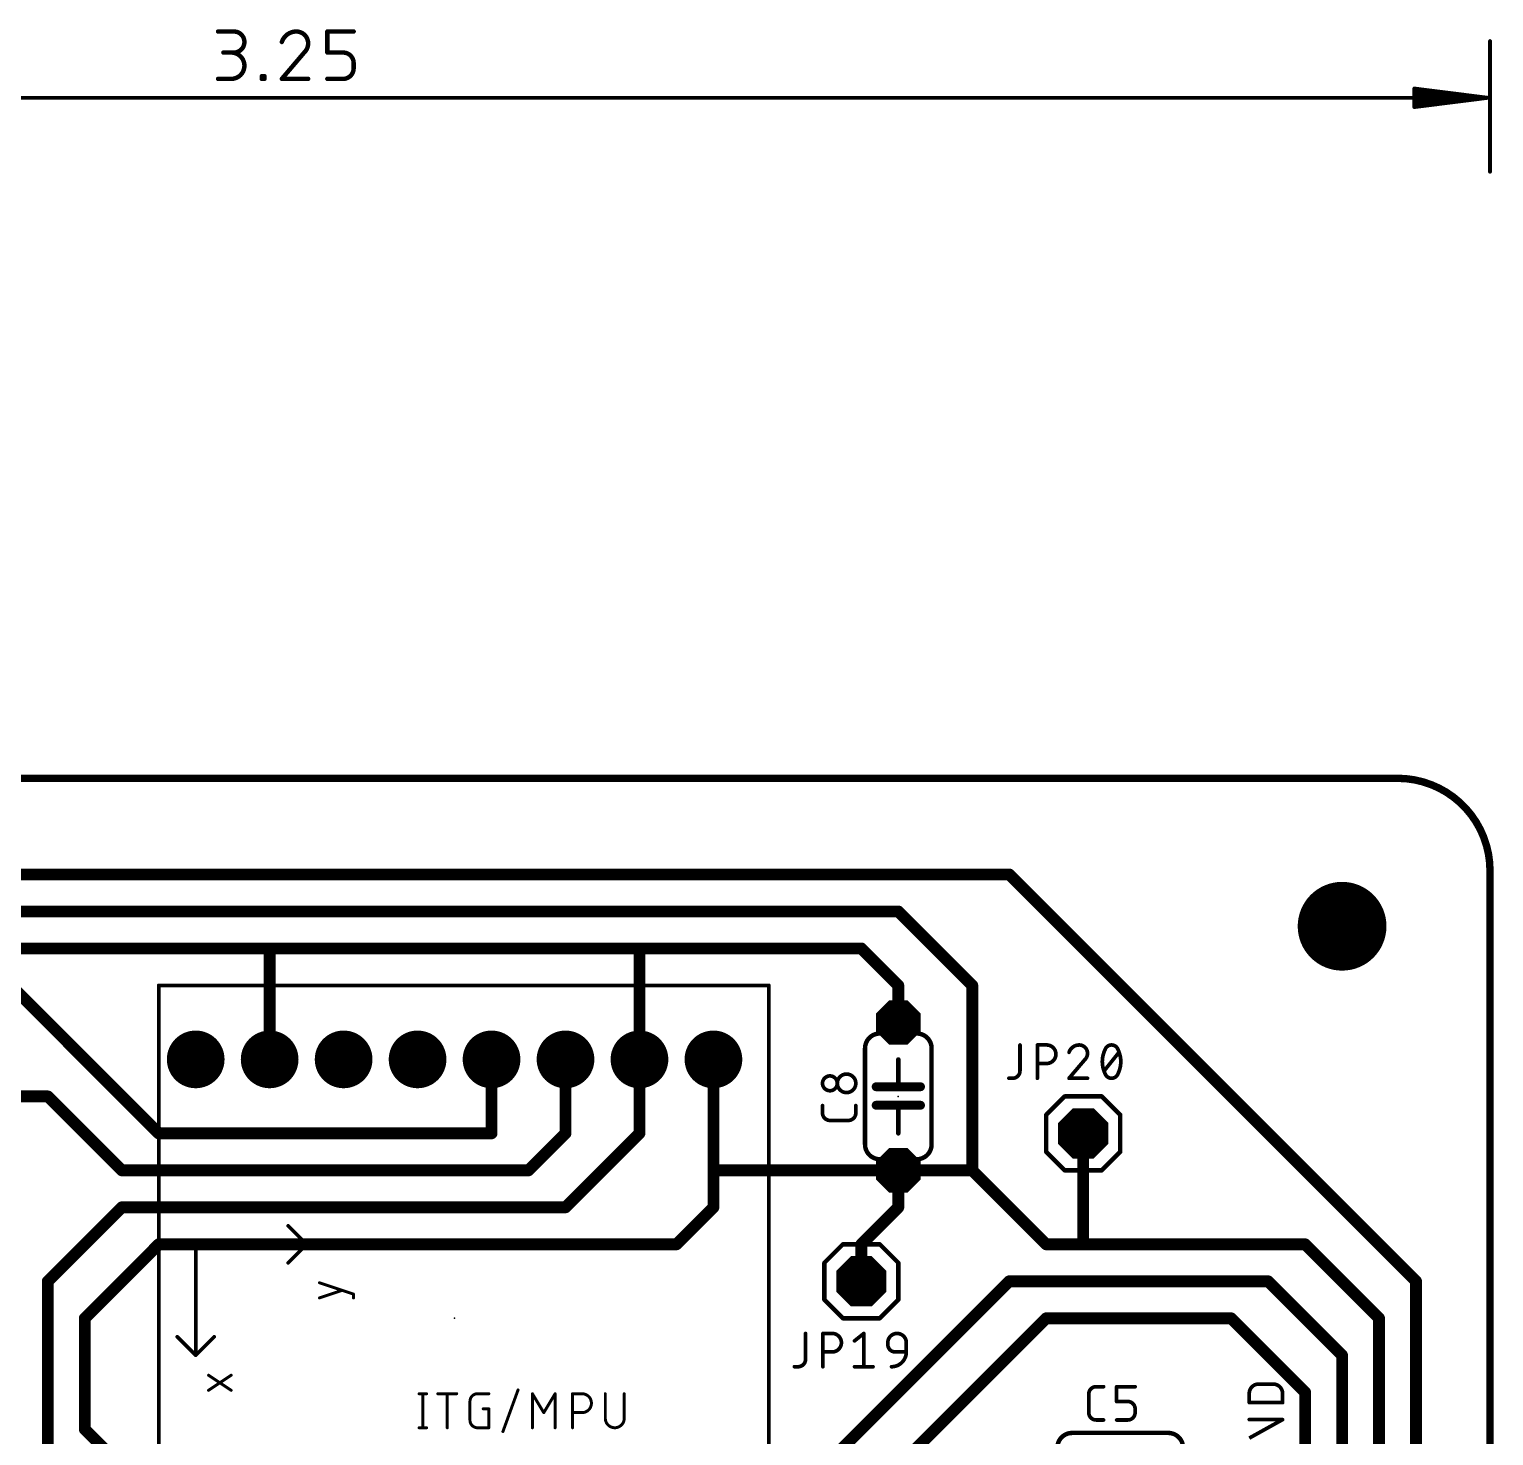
# Model space of a CAD drawing. Extents: x -0.44 to 7.02, y -0.01 to 4.84.
# Drawn here: x 1.275 to 3.255, y 2.941 to 4.843 of the extents above; entities that cross this region are included whole.
import ezdxf

# ---------------------------------------------------------------- set-up
doc = ezdxf.new("R2010")
doc.units = 0
for name, color, linetype in [('1', 12, 'CONTINUOUS'), ('17', 110, 'CONTINUOUS'), ('20', 31, 'CONTINUOUS'), ('21', 253, 'CONTINUOUS'), ('23', 53, 'CONTINUOUS'), ('25', 253, 'CONTINUOUS'), ('29', 253, 'CONTINUOUS'), ('30', 253, 'CONTINUOUS'), ('44', 253, 'CONTINUOUS'), ('51', 253, 'CONTINUOUS')]:
    doc.layers.add(name, color=color, linetype=linetype)

# ---------------------------------------------------------------- blocks, each defined once
blk = doc.blocks.new('RECT')
blk.add_solid([(-0.5, -0.5), (0.5, -0.5), (-0.5, 0.5), (0.5, 0.5)])
blk = doc.blocks.new('OCTAGONP')
at = {"const_width": 0.5}
blk.add_lwpolyline([(-0.25, -0.103553), (-0.25, 0.103553), (-0.103553, 0.25), (0.103553, 0.25), (0.25, 0.103553), (0.25, -0.103553), (0.103553, -0.25), (-0.103553, -0.25), (-0.25, -0.103553), (-0.25, 0.103553)], dxfattribs=at)
blk = doc.blocks.new('ROUNDP')
at = {"const_width": 0.5}
blk.add_lwpolyline([(0, -0.25, 1), (0, 0.25, 1), (0, -0.25)], format="xyb", dxfattribs=at)

msp = doc.modelspace()

# ---------------------------------------------------------------- linework, layer by layer
at = {"layer": '1'}
for points, const_width in [([(1.530307, 4.839618), (1.551641, 4.839618)], 0.006), ([(1.678004, 4.811174), (1.678004, 4.839618)], 0.006), ([(1.678004, 4.839618), (1.713559, 4.839618)], 0.006), ([(1.551641, 4.811174), (1.537419, 4.811174)], 0.006), ([(1.646686, 4.811174), (1.616464, 4.775618)], 0.006), ([(1.699337, 4.811174), (1.678004, 4.811174)], 0.006), ([(3.25, 4.65), (3.25, 4.826772)], 0.005118), ([(1.713559, 4.78984), (1.713559, 4.796951)], 0.006), ([(1.530307, 4.775618), (1.548085, 4.775618)], 0.006), ([(1.589386, 4.775618), (1.589386, 4.779174)], 0.006), ([(1.589386, 4.779174), (1.592941, 4.779174)], 0.006), ([(1.592941, 4.775618), (1.589386, 4.775618)], 0.006), ([(1.592941, 4.779174), (1.592941, 4.775618)], 0.006), ([(1.616464, 4.775618), (1.652019, 4.775618)], 0.006), ([(1.678004, 4.775618), (1.699337, 4.775618)], 0.006), ([(0.002559, 4.75), (3.247441, 4.75)], 0.005118), ([(3.247441, 4.75), (3.147638, 4.762569)], 0.005118), ([(3.147638, 4.762569), (3.147638, 4.737431)], 0.005118), ([(3.247441, 4.75), (3.147638, 4.760236)], 0.005118), ([(3.247441, 4.75), (3.147638, 4.755118)], 0.005118), ([(3.147638, 4.737431), (3.247441, 4.75)], 0.005118), ([(3.147638, 4.744882), (3.247441, 4.75)], 0.005118), ([(3.147638, 4.739764), (3.247441, 4.75)], 0.005118), ([(0.75, 3.7), (2.6, 3.7)], 0.016), ([(3.15, 3.15), (2.6, 3.7)], 0.016), ([(2.45, 3.65), (0.8, 3.65)], 0.016), ([(2.45, 3.65), (2.55, 3.55)], 0.016), ([(1.6, 3.6), (0.85, 3.6)], 0.016), ([(2.1, 3.6), (1.6, 3.6)], 0.016), ([(1.6, 3.45), (1.6, 3.6)], 0.016), ([(2.4, 3.6), (2.1, 3.6)], 0.016), ([(2.1, 3.45), (2.1, 3.6)], 0.016), ([(2.4, 3.6), (2.45, 3.55)], 0.016), ([(1.45, 3.35), (1.25, 3.55)], 0.016), ([(2.45, 3.55), (2.45, 3.5)], 0.016), ([(2.55, 3.55), (2.55, 3.3)], 0.016), ([(1.9, 3.45), (1.9, 3.35)], 0.016), ([(2, 3.35), (2, 3.45)], 0.016), ([(2.1, 3.45), (2.1, 3.35)], 0.016), ([(2.2, 3.45), (2.2, 3.3)], 0.016), ([(1.2, 3.4), (1.3, 3.4)], 0.016), ([(1.3, 3.4), (1.4, 3.3)], 0.016), ([(1.9, 3.35), (1.45, 3.35)], 0.016), ([(1.95, 3.3), (2, 3.35)], 0.016), ([(2.1, 3.35), (2, 3.25)], 0.016), ([(2.7, 3.35), (2.7, 3.2)], 0.016), ([(1.4, 3.3), (1.95, 3.3)], 0.016), ([(2.2, 3.3), (2.2, 3.25)], 0.016), ([(2.2, 3.3), (2.45, 3.3)], 0.016), ([(2.45, 3.25), (2.45, 3.3)], 0.016), ([(2.45, 3.3), (2.55, 3.3)], 0.016), ([(2.55, 3.3), (2.65, 3.2)], 0.016), ([(1.3, 3.15), (1.4, 3.25)], 0.016), ([(2, 3.25), (1.4, 3.25)], 0.016), ([(2.2, 3.25), (2.15, 3.2)], 0.016), ([(2.4, 3.2), (2.45, 3.25)], 0.016), ([(1.45, 3.2), (1.35, 3.1)], 0.016), ([(2.15, 3.2), (1.45, 3.2)], 0.016), ([(2.4, 3.2), (2.4, 3.15)], 0.016), ([(2.65, 3.2), (2.7, 3.2)], 0.016), ([(3, 3.2), (2.7, 3.2)], 0.016), ([(3, 3.2), (3.1, 3.1)], 0.016), ([(1.3, 2.735631), (1.3, 3.15)], 0.016), ([(2.3, 2.85), (2.6, 3.15)], 0.016), ([(2.6, 3.15), (2.95, 3.15)], 0.016), ([(2.95, 3.15), (3.05, 3.05)], 0.016), ([(3.15, 1.4), (3.15, 3.15)], 0.016), ([(1.35, 3.1), (1.35, 2.95)], 0.016), ([(2.35, 2.8), (2.65, 3.1)], 0.016), ([(2.65, 3.1), (2.9, 3.1)], 0.016), ([(2.9, 3.1), (3, 3)], 0.016), ([(3.1, 1.5), (3.1, 3.1)], 0.016), ([(3.05, 1.6), (3.05, 3.05)], 0.016), ([(3, 3), (3, 1.65)], 0.016), ([(1.48, 2.82), (1.35, 2.95)], 0.016)]:
    msp.add_lwpolyline(points, dxfattribs=dict(at, const_width=const_width))
for points, const_width in [([(1.530307, 4.841118, 1), (1.530307, 4.838118)], 0.003), ([(1.551641, 4.811173, 1), (1.551641, 4.839618)], 0.006), ([(1.551641, 4.841118, 1), (1.551641, 4.838118)], 0.003), ([(1.551641, 4.838118, 1), (1.551641, 4.841118)], 0.003), ([(1.636019, 4.839618, 0.325184), (1.616464, 4.825396)], 0.006), ([(1.652019, 4.823618, 0.414214), (1.636019, 4.839618)], 0.006), ([(1.636019, 4.841118, 1), (1.636019, 4.838118)], 0.003), ([(1.636019, 4.838118, 1), (1.636019, 4.841118)], 0.003), ([(1.679504, 4.839618, 1), (1.676504, 4.839618)], 0.003), ([(1.678004, 4.841118, 1), (1.678004, 4.838118)], 0.003), ([(1.713559, 4.838118, 1), (1.713559, 4.841118)], 0.003), ([(1.537419, 4.812674, 1), (1.537419, 4.809674)], 0.003), ([(1.548085, 4.775618, 1), (1.548085, 4.811173)], 0.006), ([(1.548085, 4.812673, 1), (1.548085, 4.809673)], 0.003), ([(1.551641, 4.812673, 1), (1.551641, 4.809673)], 0.003), ([(1.551641, 4.809674, 1), (1.551641, 4.812674)], 0.003), ([(1.615037, 4.825858, 1), (1.617891, 4.824934)], 0.003), ([(1.645651, 4.81226, 1), (1.64772, 4.810087)], 0.003), ([(1.646686, 4.811174, 0.205253), (1.652019, 4.823618)], 0.006), ([(1.647829, 4.810202, 1), (1.645543, 4.812145)], 0.003), ([(1.653519, 4.823618, 1), (1.650519, 4.823618)], 0.003), ([(1.650519, 4.823618, 1), (1.653519, 4.823618)], 0.003), ([(1.678004, 4.812674, 1), (1.678004, 4.809674)], 0.003), ([(1.676504, 4.811174, 1), (1.679504, 4.811174)], 0.003), ([(1.713559, 4.796951, 0.414214), (1.699337, 4.811174)], 0.006), ([(1.699337, 4.812674, 1), (1.699337, 4.809674)], 0.003), ([(1.699337, 4.809674, 1), (1.699337, 4.812674)], 0.003), ([(3.25128, 4.826772, 1), (3.24872, 4.826772)], 0.002559), ([(1.699337, 4.775618, 0.414214), (1.713559, 4.78984)], 0.006), ([(1.715059, 4.796951, 1), (1.712059, 4.796951)], 0.003), ([(1.712059, 4.796951, 1), (1.715059, 4.796951)], 0.003), ([(1.715059, 4.78984, 1), (1.712059, 4.78984)], 0.003), ([(1.530307, 4.777118, 1), (1.530307, 4.774118)], 0.003), ([(1.548085, 4.777118, 1), (1.548085, 4.774118)], 0.003), ([(1.548085, 4.774118, 1), (1.548085, 4.777118)], 0.003), ([(1.590886, 4.779174, 1), (1.587886, 4.779174)], 0.003), ([(1.589386, 4.780674, 1), (1.589386, 4.777674)], 0.003), ([(1.589386, 4.777118, 1), (1.589386, 4.774118)], 0.003), ([(1.587886, 4.775618, 1), (1.590886, 4.775618)], 0.003), ([(1.594441, 4.779174, 1), (1.591441, 4.779174)], 0.003), ([(1.591441, 4.775618, 1), (1.594441, 4.775618)], 0.003), ([(1.592941, 4.777674, 1), (1.592941, 4.780674)], 0.003), ([(1.592941, 4.774118, 1), (1.592941, 4.777118)], 0.003), ([(1.616464, 4.777118, 1), (1.616464, 4.774118)], 0.003), ([(1.615321, 4.77659, 1), (1.617607, 4.774647)], 0.003), ([(1.652019, 4.774118, 1), (1.652019, 4.777118)], 0.003), ([(1.678004, 4.777118, 1), (1.678004, 4.774118)], 0.003), ([(1.699337, 4.777118, 1), (1.699337, 4.774118)], 0.003), ([(1.699337, 4.774118, 1), (1.699337, 4.777118)], 0.003), ([(1.712059, 4.78984, 1), (1.715059, 4.78984)], 0.003), ([(3.147768, 4.761509, 1), (3.147507, 4.758963)], 0.002559), ([(3.147703, 4.756396, 1), (3.147572, 4.75384)], 0.002559), ([(3.147798, 4.763838, 1), (3.147478, 4.761299)], 0.002559), ([(3.148917, 4.762569, 1), (3.146358, 4.762569)], 0.002559), ([(3.247601, 4.74873, 1), (3.247281, 4.75127)], 0.002559), ([(3.247281, 4.74873, 1), (3.247601, 4.75127)], 0.002559), ([(3.247571, 4.748727, 1), (3.24731, 4.751273)], 0.002559), ([(3.24731, 4.748727, 1), (3.247571, 4.751273)], 0.002559), ([(3.247506, 4.748722, 1), (3.247375, 4.751278)], 0.002559), ([(3.247375, 4.748722, 1), (3.247506, 4.751278)], 0.002559), ([(3.247441, 4.74872, 1), (3.247441, 4.75128)], 0.002559), ([(3.147572, 4.74616, 1), (3.147703, 4.743604)], 0.002559), ([(3.147507, 4.741037, 1), (3.147768, 4.738491)], 0.002559), ([(3.147478, 4.738701, 1), (3.147798, 4.736162)], 0.002559), ([(3.146358, 4.737431, 1), (3.148917, 4.737431)], 0.002559), ([(3.24872, 4.65, 1), (3.25128, 4.65)], 0.002559), ([(2.602828, 3.702828, 1), (2.597172, 3.697172)], 0.008), ([(2.6, 3.696, 1), (2.6, 3.704)], 0.008), ([(2.452828, 3.652828, 1), (2.447172, 3.647172)], 0.008), ([(2.45, 3.646, 1), (2.45, 3.654)], 0.008), ([(1.6, 3.604, 1), (1.6, 3.596)], 0.008), ([(1.604, 3.6, 1), (1.596, 3.6)], 0.008), ([(1.6, 3.596, 1), (1.6, 3.604)], 0.008), ([(2.1, 3.604, 1), (2.1, 3.596)], 0.008), ([(2.104, 3.6, 1), (2.096, 3.6)], 0.008), ([(2.1, 3.596, 1), (2.1, 3.604)], 0.008), ([(2.402828, 3.602828, 1), (2.397172, 3.597172)], 0.008), ([(2.4, 3.596, 1), (2.4, 3.604)], 0.008), ([(2.454, 3.55, 1), (2.446, 3.55)], 0.008), ([(2.447172, 3.547172, 1), (2.452828, 3.552828)], 0.008), ([(2.554, 3.55, 1), (2.546, 3.55)], 0.008), ([(2.547172, 3.547172, 1), (2.552828, 3.552828)], 0.008), ([(2.446, 3.5, 1), (2.454, 3.5)], 0.008), ([(1.596, 3.45, 1), (1.604, 3.45)], 0.008), ([(1.904, 3.45, 1), (1.896, 3.45)], 0.008), ([(2.004, 3.45, 1), (1.996, 3.45)], 0.008), ([(2.104, 3.45, 1), (2.096, 3.45)], 0.008), ([(2.096, 3.45, 1), (2.104, 3.45)], 0.008), ([(2.204, 3.45, 1), (2.196, 3.45)], 0.008), ([(1.302828, 3.402828, 1), (1.297172, 3.397172)], 0.008), ([(1.3, 3.396, 1), (1.3, 3.404)], 0.008), ([(1.45, 3.354, 1), (1.45, 3.346)], 0.008), ([(1.447172, 3.347172, 1), (1.452828, 3.352828)], 0.008), ([(1.896, 3.35, 1), (1.904, 3.35)], 0.008), ([(1.9, 3.346, 1), (1.9, 3.354)], 0.008), ([(1.996, 3.35, 1), (2.004, 3.35)], 0.008), ([(2.002828, 3.347172, 1), (1.997172, 3.352828)], 0.008), ([(2.096, 3.35, 1), (2.104, 3.35)], 0.008), ([(2.102828, 3.347172, 1), (2.097172, 3.352828)], 0.008), ([(2.704, 3.35, 1), (2.696, 3.35)], 0.008), ([(1.4, 3.304, 1), (1.4, 3.296)], 0.008), ([(1.397172, 3.297172, 1), (1.402828, 3.302828)], 0.008), ([(1.947172, 3.302828, 1), (1.952828, 3.297172)], 0.008), ([(1.95, 3.296, 1), (1.95, 3.304)], 0.008), ([(2.204, 3.3, 1), (2.196, 3.3)], 0.008), ([(2.2, 3.304, 1), (2.2, 3.296)], 0.008), ([(2.454, 3.3, 1), (2.446, 3.3)], 0.008), ([(2.45, 3.304, 1), (2.45, 3.296)], 0.008), ([(2.45, 3.296, 1), (2.45, 3.304)], 0.008), ([(2.552828, 3.302828, 1), (2.547172, 3.297172)], 0.008), ([(2.55, 3.296, 1), (2.55, 3.304)], 0.008), ([(2.196, 3.3, 1), (2.204, 3.3)], 0.008), ([(2.546, 3.3, 1), (2.554, 3.3)], 0.008), ([(1.4, 3.254, 1), (1.4, 3.246)], 0.008), ([(1.402828, 3.247172, 1), (1.397172, 3.252828)], 0.008), ([(1.997172, 3.252828, 1), (2.002828, 3.247172)], 0.008), ([(2, 3.246, 1), (2, 3.254)], 0.008), ([(2.196, 3.25, 1), (2.204, 3.25)], 0.008), ([(2.202828, 3.247172, 1), (2.197172, 3.252828)], 0.008), ([(2.446, 3.25, 1), (2.454, 3.25)], 0.008), ([(2.452828, 3.247172, 1), (2.447172, 3.252828)], 0.008), ([(1.45, 3.204, 1), (1.45, 3.196)], 0.008), ([(1.452828, 3.197172, 1), (1.447172, 3.202828)], 0.008), ([(2.15, 3.196, 1), (2.15, 3.204)], 0.008), ([(2.404, 3.2, 1), (2.396, 3.2)], 0.008), ([(2.65, 3.204, 1), (2.65, 3.196)], 0.008), ([(2.7, 3.204, 1), (2.7, 3.196)], 0.008), ([(2.7, 3.196, 1), (2.7, 3.204)], 0.008), ([(3.002828, 3.202828, 1), (2.997172, 3.197172)], 0.008), ([(3, 3.196, 1), (3, 3.204)], 0.008), ([(2.147172, 3.202828, 1), (2.152828, 3.197172)], 0.008), ([(2.397172, 3.202828, 1), (2.402828, 3.197172)], 0.008), ([(2.647172, 3.197172, 1), (2.652828, 3.202828)], 0.008), ([(2.696, 3.2, 1), (2.704, 3.2)], 0.008), ([(1.304, 3.15, 1), (1.296, 3.15)], 0.008), ([(1.297172, 3.152828, 1), (1.302828, 3.147172)], 0.008), ([(2.396, 3.15, 1), (2.404, 3.15)], 0.008), ([(2.6, 3.154, 1), (2.6, 3.146)], 0.008), ([(2.602828, 3.147172, 1), (2.597172, 3.152828)], 0.008), ([(2.952828, 3.152828, 1), (2.947172, 3.147172)], 0.008), ([(2.95, 3.146, 1), (2.95, 3.154)], 0.008), ([(3.154, 3.15, 1), (3.146, 3.15)], 0.008), ([(3.147172, 3.147172, 1), (3.152828, 3.152828)], 0.008), ([(1.354, 3.1, 1), (1.346, 3.1)], 0.008), ([(1.347172, 3.102828, 1), (1.352828, 3.097172)], 0.008), ([(2.65, 3.104, 1), (2.65, 3.096)], 0.008), ([(2.652828, 3.097172, 1), (2.647172, 3.102828)], 0.008), ([(2.902828, 3.102828, 1), (2.897172, 3.097172)], 0.008), ([(2.9, 3.096, 1), (2.9, 3.104)], 0.008), ([(3.104, 3.1, 1), (3.096, 3.1)], 0.008), ([(3.097172, 3.097172, 1), (3.102828, 3.102828)], 0.008), ([(3.054, 3.05, 1), (3.046, 3.05)], 0.008), ([(3.047172, 3.047172, 1), (3.052828, 3.052828)], 0.008), ([(3.004, 3, 1), (2.996, 3)], 0.008), ([(2.997172, 2.997172, 1), (3.002828, 3.002828)], 0.008), ([(1.346, 2.95, 1), (1.354, 2.95)], 0.008), ([(1.352828, 2.952828, 1), (1.347172, 2.947172)], 0.008)]:
    msp.add_lwpolyline(points, format="xyb", dxfattribs=dict(at, const_width=const_width))
at = {"layer": '20', "const_width": 0.01}
for points in [[(3.125, 3.83), (0.125, 3.83)], [(3.25, 0.125), (3.25, 3.705)]]:
    msp.add_lwpolyline(points, dxfattribs=at)
at = {"layer": '20'}
for points, const_width in [([(3.25, 3.705, 0.414214), (3.125, 3.83)], 0.01), ([(3.125, 3.8325, 1), (3.125, 3.8275)], 0.005), ([(3.125, 3.8275, 1), (3.125, 3.8325)], 0.005), ([(3.2525, 3.705, 1), (3.2475, 3.705)], 0.005), ([(3.2475, 3.705, 1), (3.2525, 3.705)], 0.005)]:
    msp.add_lwpolyline(points, format="xyb", dxfattribs=dict(at, const_width=const_width))
msp.add_circle((3.05, 3.63), 0.056004, dxfattribs=at)
at = {"layer": '21'}
for points, const_width in [([(1.45, 2.925), (1.45, 3.55)], 0.005), ([(1.45, 3.55), (2.275, 3.55)], 0.005), ([(2.275, 3.55), (2.275, 2.925)], 0.005), ([(2.405, 3.465), (2.405, 3.335)], 0.006), ([(2.495, 3.465), (2.495, 3.335)], 0.006), ([(2.45, 3.45), (2.45, 3.413)], 0.006), ([(2.42, 3.413), (2.45, 3.413)], 0.012), ([(2.45, 3.413), (2.48, 3.413)], 0.012), ([(2.42, 3.388), (2.45, 3.388)], 0.012), ([(2.45, 3.388), (2.48, 3.388)], 0.012), ([(2.45, 3.35), (2.45, 3.388)], 0.006), ([(2.675, 3.4), (2.65, 3.375)], 0.006), ([(2.675, 3.4), (2.725, 3.4)], 0.006), ([(2.725, 3.4), (2.75, 3.375)], 0.006), ([(2.65, 3.375), (2.65, 3.325)], 0.006), ([(2.75, 3.375), (2.75, 3.325)], 0.006), ([(2.65, 3.325), (2.675, 3.3)], 0.006), ([(2.75, 3.325), (2.725, 3.3)], 0.006), ([(2.725, 3.3), (2.675, 3.3)], 0.006), ([(1.65, 3.2), (1.625, 3.225)], 0.005), ([(1.5, 3.2), (1.5, 3.05)], 0.005), ([(1.5, 3.2), (1.65, 3.2)], 0.005), ([(1.65, 3.2), (1.625, 3.175)], 0.005), ([(2.375, 3.2), (2.35, 3.175)], 0.006), ([(2.375, 3.2), (2.425, 3.2)], 0.006), ([(2.425, 3.2), (2.45, 3.175)], 0.006), ([(2.35, 3.175), (2.35, 3.125)], 0.006), ([(2.45, 3.175), (2.45, 3.125)], 0.006), ([(1.713333, 3.132667), (1.667333, 3.148)], 0.004), ([(1.667333, 3.127556), (1.698, 3.137778)], 0.004), ([(1.713333, 3.127556), (1.713333, 3.132667)], 0.004), ([(2.35, 3.125), (2.375, 3.1)], 0.006), ([(2.45, 3.125), (2.425, 3.1)], 0.006), ([(2.425, 3.1), (2.375, 3.1)], 0.006), ([(1.5, 3.05), (1.475, 3.075)], 0.005), ([(1.5, 3.05), (1.525, 3.075)], 0.005), ([(1.548, 3.002556), (1.517333, 3.023)], 0.004), ([(1.517333, 3.002556), (1.548, 3.023)], 0.004), ([(1.802, 2.998), (1.812222, 2.998)], 0.004), ([(1.807111, 2.998), (1.807111, 2.952)], 0.004), ([(1.827333, 2.998), (1.852889, 2.998)], 0.004), ([(1.840111, 2.952), (1.840111, 2.998)], 0.004), ([(1.881055, 2.998), (1.896389, 2.998)], 0.004), ([(1.915389, 2.946889), (1.935833, 3.003111)], 0.004), ([(1.955278, 2.952), (1.955278, 2.998)], 0.004), ([(1.955278, 2.998), (1.970611, 2.972444)], 0.004), ([(1.970611, 2.972444), (1.985944, 2.998)], 0.004), ([(1.985944, 2.998), (1.985944, 2.952)], 0.004), ([(2.0095, 2.952), (2.0095, 2.998)], 0.004), ([(2.0095, 2.998), (2.022277, 2.998)], 0.004), ([(2.053833, 2.998), (2.053833, 2.964778)], 0.004), ([(2.079388, 2.964778), (2.079388, 2.998)], 0.004), ([(1.870833, 2.962222), (1.870833, 2.987778)], 0.004), ([(1.888722, 2.977555), (1.896389, 2.977555)], 0.004), ([(1.896389, 2.977555), (1.896389, 2.952)], 0.004), ([(2.022277, 2.972444), (2.0095, 2.972444)], 0.004), ([(1.802, 2.952), (1.812222, 2.952)], 0.004), ([(1.896389, 2.952), (1.881055, 2.952)], 0.004), ([(2.815, 2.945), (2.685, 2.945)], 0.006)]:
    msp.add_lwpolyline(points, dxfattribs=dict(at, const_width=const_width))
for points, const_width in [([(1.45125, 3.55, 1), (1.44875, 3.55)], 0.0025), ([(1.45, 3.55125, 1), (1.45, 3.54875)], 0.0025), ([(2.27625, 3.55, 1), (2.27375, 3.55)], 0.0025), ([(2.275, 3.54875, 1), (2.275, 3.55125)], 0.0025), ([(2.425, 3.485, 0.414214), (2.405, 3.465)], 0.006), ([(2.425, 3.4835, 1), (2.425, 3.4865)], 0.003), ([(2.495, 3.465, 0.414214), (2.475, 3.485)], 0.006), ([(2.475, 3.4865, 1), (2.475, 3.4835)], 0.003), ([(2.4065, 3.465, 1), (2.4035, 3.465)], 0.003), ([(2.4035, 3.465, 1), (2.4065, 3.465)], 0.003), ([(2.4965, 3.465, 1), (2.4935, 3.465)], 0.003), ([(2.4935, 3.465, 1), (2.4965, 3.465)], 0.003), ([(2.4515, 3.45, 1), (2.4485, 3.45)], 0.003), ([(2.42, 3.416, 1), (2.42, 3.41)], 0.006), ([(2.45, 3.416, 1), (2.45, 3.41)], 0.006), ([(2.45, 3.41, 1), (2.45, 3.416)], 0.006), ([(2.4485, 3.413, 1), (2.4515, 3.413)], 0.003), ([(2.48, 3.41, 1), (2.48, 3.416)], 0.006), ([(2.42, 3.391, 1), (2.42, 3.385)], 0.006), ([(2.45, 3.391, 1), (2.45, 3.385)], 0.006), ([(2.45, 3.385, 1), (2.45, 3.391)], 0.006), ([(2.4515, 3.388, 1), (2.4485, 3.388)], 0.003), ([(2.48, 3.385, 1), (2.48, 3.391)], 0.006), ([(2.675, 3.4015, 1), (2.675, 3.3985)], 0.003), ([(2.676061, 3.398939, 1), (2.673939, 3.401061)], 0.003), ([(2.726061, 3.401061, 1), (2.723939, 3.398939)], 0.003), ([(2.725, 3.3985, 1), (2.725, 3.4015)], 0.003), ([(2.6515, 3.375, 1), (2.6485, 3.375)], 0.003), ([(2.648939, 3.376061, 1), (2.651061, 3.373939)], 0.003), ([(2.7515, 3.375, 1), (2.7485, 3.375)], 0.003), ([(2.748939, 3.373939, 1), (2.751061, 3.376061)], 0.003), ([(2.4485, 3.35, 1), (2.4515, 3.35)], 0.003), ([(2.405, 3.335, 0.414214), (2.425, 3.315)], 0.006), ([(2.4065, 3.335, 1), (2.4035, 3.335)], 0.003), ([(2.4035, 3.335, 1), (2.4065, 3.335)], 0.003), ([(2.475, 3.315, 0.414214), (2.495, 3.335)], 0.006), ([(2.4965, 3.335, 1), (2.4935, 3.335)], 0.003), ([(2.4935, 3.335, 1), (2.4965, 3.335)], 0.003), ([(2.651061, 3.326061, 1), (2.648939, 3.323939)], 0.003), ([(2.6485, 3.325, 1), (2.6515, 3.325)], 0.003), ([(2.7485, 3.325, 1), (2.7515, 3.325)], 0.003), ([(2.751061, 3.323939, 1), (2.748939, 3.326061)], 0.003), ([(2.425, 3.3135, 1), (2.425, 3.3165)], 0.003), ([(2.475, 3.3165, 1), (2.475, 3.3135)], 0.003), ([(2.675, 3.3015, 1), (2.675, 3.2985)], 0.003), ([(2.673939, 3.298939, 1), (2.676061, 3.301061)], 0.003), ([(2.723939, 3.301061, 1), (2.726061, 3.298939)], 0.003), ([(2.725, 3.2985, 1), (2.725, 3.3015)], 0.003), ([(1.625884, 3.225884, 1), (1.624116, 3.224116)], 0.0025), ([(1.50125, 3.2, 1), (1.49875, 3.2)], 0.0025), ([(1.5, 3.20125, 1), (1.5, 3.19875)], 0.0025), ([(1.650884, 3.199116, 1), (1.649116, 3.200884)], 0.0025), ([(1.649116, 3.199116, 1), (1.650884, 3.200884)], 0.0025), ([(1.65, 3.19875, 1), (1.65, 3.20125)], 0.0025), ([(2.375, 3.2015, 1), (2.375, 3.1985)], 0.003), ([(2.376061, 3.198939, 1), (2.373939, 3.201061)], 0.003), ([(2.426061, 3.201061, 1), (2.423939, 3.198939)], 0.003), ([(2.425, 3.1985, 1), (2.425, 3.2015)], 0.003), ([(1.624116, 3.175884, 1), (1.625884, 3.174116)], 0.0025), ([(2.3515, 3.175, 1), (2.3485, 3.175)], 0.003), ([(2.348939, 3.176061, 1), (2.351061, 3.173939)], 0.003), ([(2.4515, 3.175, 1), (2.4485, 3.175)], 0.003), ([(2.448939, 3.173939, 1), (2.451061, 3.176061)], 0.003), ([(1.66765, 3.148949, 1), (1.667017, 3.147051)], 0.002), ([(1.667017, 3.128504, 1), (1.66765, 3.126607)], 0.002), ([(1.698316, 3.136829, 1), (1.697684, 3.138726)], 0.002), ([(1.714333, 3.132667, 1), (1.712333, 3.132667)], 0.002), ([(1.712333, 3.127556, 1), (1.714333, 3.127556)], 0.002), ([(1.713017, 3.131718, 1), (1.71365, 3.133615)], 0.002), ([(2.351061, 3.126061, 1), (2.348939, 3.123939)], 0.003), ([(2.3485, 3.125, 1), (2.3515, 3.125)], 0.003), ([(2.4485, 3.125, 1), (2.4515, 3.125)], 0.003), ([(2.451061, 3.123939, 1), (2.448939, 3.126061)], 0.003), ([(2.375, 3.1015, 1), (2.375, 3.0985)], 0.003), ([(2.373939, 3.098939, 1), (2.376061, 3.101061)], 0.003), ([(2.423939, 3.101061, 1), (2.426061, 3.098939)], 0.003), ([(2.425, 3.0985, 1), (2.425, 3.1015)], 0.003), ([(1.475884, 3.075884, 1), (1.474116, 3.074116)], 0.0025), ([(1.525884, 3.074116, 1), (1.524116, 3.075884)], 0.0025), ([(1.499116, 3.050884, 1), (1.500884, 3.049116)], 0.0025), ([(1.49875, 3.05, 1), (1.50125, 3.05)], 0.0025), ([(1.499116, 3.049116, 1), (1.500884, 3.050884)], 0.0025), ([(1.517888, 3.023832, 1), (1.516779, 3.022168)], 0.002), ([(1.548555, 3.022168, 1), (1.547445, 3.023832)], 0.002), ([(1.516779, 3.003388, 1), (1.517888, 3.001724)], 0.002), ([(1.547445, 3.001724, 1), (1.548555, 3.003388)], 0.002), ([(1.802, 2.999, 1), (1.802, 2.997)], 0.002), ([(1.808111, 2.998, 1), (1.806111, 2.998)], 0.002), ([(1.812222, 2.997, 1), (1.812222, 2.999)], 0.002), ([(1.827333, 2.999, 1), (1.827333, 2.997)], 0.002), ([(1.841111, 2.998, 1), (1.839111, 2.998)], 0.002), ([(1.852889, 2.997, 1), (1.852889, 2.999)], 0.002), ([(1.881055, 2.998, 0.41421), (1.870833, 2.987778)], 0.004), ([(1.881055, 2.999, 1), (1.881055, 2.997)], 0.002), ([(1.881055, 2.997, 1), (1.881055, 2.999)], 0.002), ([(1.896389, 2.997, 1), (1.896389, 2.999)], 0.002), ([(1.936773, 3.002769, 1), (1.934893, 3.003453)], 0.002), ([(1.956278, 2.998, 1), (1.954278, 2.998)], 0.002), ([(1.956135, 2.998514, 1), (1.95442, 2.997486)], 0.002), ([(1.986944, 2.998, 1), (1.984944, 2.998)], 0.002), ([(1.986802, 2.997486, 1), (1.985087, 2.998514)], 0.002), ([(2.0105, 2.998, 1), (2.0085, 2.998)], 0.002), ([(2.0095, 2.999, 1), (2.0095, 2.997)], 0.002), ([(2.022277, 2.972444, 1), (2.022277, 2.998)], 0.004), ([(2.022277, 2.999, 1), (2.022277, 2.997)], 0.002), ([(2.022277, 2.997, 1), (2.022277, 2.999)], 0.002), ([(2.054833, 2.998, 1), (2.052833, 2.998)], 0.002), ([(2.080388, 2.998, 1), (2.078388, 2.998)], 0.002), ([(1.871833, 2.987778, 1), (1.869833, 2.987778)], 0.002), ([(1.869833, 2.987778, 1), (1.871833, 2.987778)], 0.002), ([(1.888722, 2.978555, 1), (1.888722, 2.976555)], 0.002), ([(1.897389, 2.977555, 1), (1.895389, 2.977555)], 0.002), ([(1.896389, 2.976555, 1), (1.896389, 2.978555)], 0.002), ([(1.969753, 2.972959, 1), (1.971468, 2.97193)], 0.002), ([(1.969753, 2.97193, 1), (1.971468, 2.972959)], 0.002), ([(2.0095, 2.973444, 1), (2.0095, 2.971444)], 0.002), ([(2.022277, 2.973444, 1), (2.022277, 2.971444)], 0.002), ([(2.022277, 2.971444, 1), (2.022277, 2.973444)], 0.002), ([(1.802, 2.953, 1), (1.802, 2.951)], 0.002), ([(1.806111, 2.952, 1), (1.808111, 2.952)], 0.002), ([(1.812222, 2.951, 1), (1.812222, 2.953)], 0.002), ([(1.839111, 2.952, 1), (1.841111, 2.952)], 0.002), ([(1.870833, 2.962222, 0.414214), (1.881055, 2.952)], 0.004), ([(1.871833, 2.962222, 1), (1.869833, 2.962222)], 0.002), ([(1.869833, 2.962222, 1), (1.871833, 2.962222)], 0.002), ([(1.881055, 2.953, 1), (1.881055, 2.951)], 0.002), ([(1.881055, 2.951, 1), (1.881055, 2.953)], 0.002), ([(1.895389, 2.952, 1), (1.897389, 2.952)], 0.002), ([(1.896389, 2.951, 1), (1.896389, 2.953)], 0.002), ([(1.954278, 2.952, 1), (1.956278, 2.952)], 0.002), ([(1.984944, 2.952, 1), (1.986944, 2.952)], 0.002), ([(2.0085, 2.952, 1), (2.0105, 2.952)], 0.002), ([(2.053833, 2.964778, 1), (2.079388, 2.964778)], 0.004), ([(2.054833, 2.964778, 1), (2.052833, 2.964778)], 0.002), ([(2.052833, 2.964778, 1), (2.054833, 2.964778)], 0.002), ([(2.080388, 2.964778, 1), (2.078388, 2.964778)], 0.002), ([(2.078388, 2.964778, 1), (2.080388, 2.964778)], 0.002), ([(1.914449, 2.947231, 1), (1.916328, 2.946547)], 0.002), ([(2.685, 2.945, 0.414214), (2.665, 2.925)], 0.006), ([(2.685, 2.9465, 1), (2.685, 2.9435)], 0.003), ([(2.685, 2.9435, 1), (2.685, 2.9465)], 0.003), ([(2.835, 2.925, 0.414214), (2.815, 2.945)], 0.006), ([(2.815, 2.9465, 1), (2.815, 2.9435)], 0.003), ([(2.815, 2.9435, 1), (2.815, 2.9465)], 0.003)]:
    msp.add_lwpolyline(points, format="xyb", dxfattribs=dict(at, const_width=const_width))
at = {"layer": '23'}
for p in [(2.45, 3.4), (2.7, 3.35), (2.4, 3.15), (1.85, 3.1)]:
    msp.add_point(p, dxfattribs=at)
at = {"layer": '25', "const_width": 0.005}
for points in [[(2.6145, 3.4695), (2.6145, 3.4345)], [(2.638044, 3.4245), (2.638044, 3.4695)], [(2.638044, 3.4695), (2.650544, 3.4695)], [(2.650544, 3.4445), (2.638044, 3.4445)], [(2.702044, 3.4495), (2.680794, 3.4245)], [(2.728294, 3.4345), (2.748294, 3.4595)], [(2.6045, 3.4245), (2.5995, 3.4245)], [(2.680794, 3.4245), (2.705794, 3.4245)], [(2.3475, 3.3775), (2.3475, 3.3875)], [(2.3925, 3.3875), (2.3925, 3.3775)], [(2.3825, 3.3675), (2.3575, 3.3675)], [(2.3245, 3.0795), (2.3245, 3.0445)], [(2.348044, 3.0345), (2.348044, 3.0795)], [(2.348044, 3.0795), (2.360544, 3.0795)], [(2.390794, 3.0695), (2.403294, 3.0795)], [(2.403294, 3.0795), (2.403294, 3.0345)], [(2.435794, 3.0645), (2.435794, 3.067)], [(2.460794, 3.067), (2.460794, 3.0545)], [(2.360544, 3.0545), (2.348044, 3.0545)], [(2.460794, 3.0545), (2.445794, 3.0545)], [(2.3145, 3.0345), (2.3095, 3.0345)], [(2.390794, 3.0345), (2.415794, 3.0345)], [(2.7175, 3.0075), (2.7275, 3.0075)], [(2.745147, 2.9875), (2.745147, 3.0075)], [(2.745147, 3.0075), (2.770147, 3.0075)], [(2.937, 3.011), (2.957, 3.011)], [(2.7075, 2.9725), (2.7075, 2.9975)], [(2.760147, 2.9875), (2.745147, 2.9875)], [(2.9245, 2.986), (2.9245, 2.9985)], [(2.9695, 2.9985), (2.9695, 2.986)], [(2.770147, 2.9725), (2.770147, 2.9775)], [(2.9695, 2.986), (2.9245, 2.986)], [(2.7275, 2.9625), (2.7175, 2.9625)], [(2.745147, 2.9625), (2.760147, 2.9625)], [(2.9245, 2.938), (2.9695, 2.963)], [(2.9695, 2.963), (2.9245, 2.963)]]:
    msp.add_lwpolyline(points, dxfattribs=at)
at = {"layer": '25'}
for points, const_width in [([(2.61575, 3.4695, 1), (2.61325, 3.4695)], 0.0025), ([(2.639294, 3.4695, 1), (2.636794, 3.4695)], 0.0025), ([(2.638044, 3.47075, 1), (2.638044, 3.46825)], 0.0025), ([(2.650544, 3.4445, 1), (2.650544, 3.4695)], 0.005), ([(2.650544, 3.47075, 1), (2.650544, 3.46825)], 0.0025), ([(2.650544, 3.46825, 1), (2.650544, 3.47075)], 0.0025), ([(2.694544, 3.4695, 0.325184), (2.680794, 3.4595)], 0.005), ([(2.705794, 3.45825, 0.414214), (2.694544, 3.4695)], 0.005), ([(2.694544, 3.47075, 1), (2.694544, 3.46825)], 0.0025), ([(2.694544, 3.46825, 1), (2.694544, 3.47075)], 0.0025), ([(2.729544, 3.46325, 0.113888), (2.725794, 3.447)], 0.005), ([(2.738294, 3.4695, 0.320465), (2.729544, 3.46325)], 0.005), ([(2.730668, 3.462702, 1), (2.72842, 3.463798)], 0.0025), ([(2.747044, 3.46325, 0.320465), (2.738294, 3.4695)], 0.005), ([(2.738294, 3.47075, 1), (2.738294, 3.46825)], 0.0025), ([(2.738294, 3.46825, 1), (2.738294, 3.47075)], 0.0025), ([(2.750794, 3.447, 0.113888), (2.747044, 3.46325)], 0.005), ([(2.748168, 3.463798, 1), (2.74592, 3.462702)], 0.0025), ([(2.638044, 3.44575, 1), (2.638044, 3.44325)], 0.0025), ([(2.650544, 3.44575, 1), (2.650544, 3.44325)], 0.0025), ([(2.650544, 3.44325, 1), (2.650544, 3.44575)], 0.0025), ([(2.679605, 3.459885, 1), (2.681983, 3.459115)], 0.0025), ([(2.702044, 3.4495, 0.205258), (2.705794, 3.45825)], 0.005), ([(2.701182, 3.450405, 1), (2.702906, 3.448595)], 0.0025), ([(2.702996, 3.44869, 1), (2.701092, 3.45031)], 0.0025), ([(2.707044, 3.45825, 1), (2.704544, 3.45825)], 0.0025), ([(2.704544, 3.45825, 1), (2.707044, 3.45825)], 0.0025), ([(2.725794, 3.447, 0.113888), (2.729544, 3.43075)], 0.005), ([(2.727044, 3.447, 1), (2.724544, 3.447)], 0.0025), ([(2.724544, 3.447, 1), (2.727044, 3.447)], 0.0025), ([(2.728362, 3.463655, 1), (2.730726, 3.462845)], 0.0025), ([(2.747044, 3.43075, 0.113888), (2.750794, 3.447)], 0.005), ([(2.745862, 3.462845, 1), (2.748226, 3.463655)], 0.0025), ([(2.74927, 3.458719, 1), (2.747318, 3.460281)], 0.0025), ([(2.752044, 3.447, 1), (2.749544, 3.447)], 0.0025), ([(2.749544, 3.447, 1), (2.752044, 3.447)], 0.0025), ([(2.3575, 3.427647, 1), (2.3575, 3.407647)], 0.005), ([(2.3575, 3.407647, 1), (2.3575, 3.427647)], 0.005), ([(2.3575, 3.428897, 1), (2.3575, 3.426397)], 0.0025), ([(2.3575, 3.426397, 1), (2.3575, 3.428897)], 0.0025), ([(2.38, 3.430147, 1), (2.38, 3.405147)], 0.005), ([(2.38, 3.405147, 1), (2.38, 3.430147)], 0.005), ([(2.38, 3.431397, 1), (2.38, 3.428897)], 0.0025), ([(2.38, 3.428897, 1), (2.38, 3.431397)], 0.0025), ([(2.5995, 3.42575, 1), (2.5995, 3.42325)], 0.0025), ([(2.6045, 3.4245, 0.414214), (2.6145, 3.4345)], 0.005), ([(2.6045, 3.42575, 1), (2.6045, 3.42325)], 0.0025), ([(2.6045, 3.42325, 1), (2.6045, 3.42575)], 0.0025), ([(2.61575, 3.4345, 1), (2.61325, 3.4345)], 0.0025), ([(2.61325, 3.4345, 1), (2.61575, 3.4345)], 0.0025), ([(2.636794, 3.4245, 1), (2.639294, 3.4245)], 0.0025), ([(2.680794, 3.42575, 1), (2.680794, 3.42325)], 0.0025), ([(2.679842, 3.42531, 1), (2.681746, 3.42369)], 0.0025), ([(2.705794, 3.42325, 1), (2.705794, 3.42575)], 0.0025), ([(2.727318, 3.435281, 1), (2.72927, 3.433719)], 0.0025), ([(2.729544, 3.43075, 0.320465), (2.738294, 3.4245)], 0.005), ([(2.730726, 3.431155, 1), (2.728362, 3.430345)], 0.0025), ([(2.72842, 3.430202, 1), (2.730668, 3.431298)], 0.0025), ([(2.738294, 3.4245, 0.320465), (2.747044, 3.43075)], 0.005), ([(2.738294, 3.42575, 1), (2.738294, 3.42325)], 0.0025), ([(2.738294, 3.42325, 1), (2.738294, 3.42575)], 0.0025), ([(2.74592, 3.431298, 1), (2.748168, 3.430202)], 0.0025), ([(2.748226, 3.430345, 1), (2.745862, 3.431155)], 0.0025), ([(2.3575, 3.408897, 1), (2.3575, 3.406397)], 0.0025), ([(2.3575, 3.406397, 1), (2.3575, 3.408897)], 0.0025), ([(2.38, 3.406397, 1), (2.38, 3.403897)], 0.0025), ([(2.38, 3.403897, 1), (2.38, 3.406397)], 0.0025), ([(2.34875, 3.3875, 1), (2.34625, 3.3875)], 0.0025), ([(2.39375, 3.3875, 1), (2.39125, 3.3875)], 0.0025), ([(2.3475, 3.3775, 0.414214), (2.3575, 3.3675)], 0.005), ([(2.34875, 3.3775, 1), (2.34625, 3.3775)], 0.0025), ([(2.34625, 3.3775, 1), (2.34875, 3.3775)], 0.0025), ([(2.3575, 3.36875, 1), (2.3575, 3.36625)], 0.0025), ([(2.3575, 3.36625, 1), (2.3575, 3.36875)], 0.0025), ([(2.3825, 3.3675, 0.414214), (2.3925, 3.3775)], 0.005), ([(2.3825, 3.36875, 1), (2.3825, 3.36625)], 0.0025), ([(2.3825, 3.36625, 1), (2.3825, 3.36875)], 0.0025), ([(2.39375, 3.3775, 1), (2.39125, 3.3775)], 0.0025), ([(2.39125, 3.3775, 1), (2.39375, 3.3775)], 0.0025), ([(2.32575, 3.0795, 1), (2.32325, 3.0795)], 0.0025), ([(2.349294, 3.0795, 1), (2.346794, 3.0795)], 0.0025), ([(2.348044, 3.08075, 1), (2.348044, 3.07825)], 0.0025), ([(2.360544, 3.0545, 1), (2.360544, 3.0795)], 0.005), ([(2.360544, 3.08075, 1), (2.360544, 3.07825)], 0.0025), ([(2.360544, 3.07825, 1), (2.360544, 3.08075)], 0.0025), ([(2.390013, 3.070476, 1), (2.391575, 3.068524)], 0.0025), ([(2.404544, 3.0795, 1), (2.402044, 3.0795)], 0.0025), ([(2.404075, 3.078524, 1), (2.402513, 3.080476)], 0.0025), ([(2.460794, 3.067, 1), (2.435794, 3.067)], 0.005), ([(2.437044, 3.067, 1), (2.434544, 3.067)], 0.0025), ([(2.462044, 3.067, 1), (2.459544, 3.067)], 0.0025), ([(2.348044, 3.05575, 1), (2.348044, 3.05325)], 0.0025), ([(2.360544, 3.05575, 1), (2.360544, 3.05325)], 0.0025), ([(2.360544, 3.05325, 1), (2.360544, 3.05575)], 0.0025), ([(2.434544, 3.067, 1), (2.437044, 3.067)], 0.0025), ([(2.435794, 3.0645, 0.414214), (2.445794, 3.0545)], 0.005), ([(2.437044, 3.0645, 1), (2.434544, 3.0645)], 0.0025), ([(2.434544, 3.0645, 1), (2.437044, 3.0645)], 0.0025), ([(2.440794, 3.0345, 0.414214), (2.460794, 3.0545)], 0.005), ([(2.445794, 3.05575, 1), (2.445794, 3.05325)], 0.0025), ([(2.445794, 3.05325, 1), (2.445794, 3.05575)], 0.0025), ([(2.459544, 3.067, 1), (2.462044, 3.067)], 0.0025), ([(2.462044, 3.0545, 1), (2.459544, 3.0545)], 0.0025), ([(2.459544, 3.0545, 1), (2.462044, 3.0545)], 0.0025), ([(2.460794, 3.05325, 1), (2.460794, 3.05575)], 0.0025), ([(2.3095, 3.03575, 1), (2.3095, 3.03325)], 0.0025), ([(2.3145, 3.0345, 0.414214), (2.3245, 3.0445)], 0.005), ([(2.3145, 3.03575, 1), (2.3145, 3.03325)], 0.0025), ([(2.3145, 3.03325, 1), (2.3145, 3.03575)], 0.0025), ([(2.32575, 3.0445, 1), (2.32325, 3.0445)], 0.0025), ([(2.32325, 3.0445, 1), (2.32575, 3.0445)], 0.0025), ([(2.346794, 3.0345, 1), (2.349294, 3.0345)], 0.0025), ([(2.390794, 3.03575, 1), (2.390794, 3.03325)], 0.0025), ([(2.402044, 3.0345, 1), (2.404544, 3.0345)], 0.0025), ([(2.415794, 3.03325, 1), (2.415794, 3.03575)], 0.0025), ([(2.440794, 3.03575, 1), (2.440794, 3.03325)], 0.0025), ([(2.7175, 3.0075, 0.414214), (2.7075, 2.9975)], 0.005), ([(2.7175, 3.00875, 1), (2.7175, 3.00625)], 0.0025), ([(2.7175, 3.00625, 1), (2.7175, 3.00875)], 0.0025), ([(2.7275, 3.00625, 1), (2.7275, 3.00875)], 0.0025), ([(2.746397, 3.0075, 1), (2.743897, 3.0075)], 0.0025), ([(2.745147, 3.00875, 1), (2.745147, 3.00625)], 0.0025), ([(2.770147, 3.00625, 1), (2.770147, 3.00875)], 0.0025), ([(2.937, 3.011, 0.414214), (2.9245, 2.9985)], 0.005), ([(2.937, 3.01225, 1), (2.937, 3.00975)], 0.0025), ([(2.937, 3.00975, 1), (2.937, 3.01225)], 0.0025), ([(2.9695, 2.9985, 0.414214), (2.957, 3.011)], 0.005), ([(2.957, 3.01225, 1), (2.957, 3.00975)], 0.0025), ([(2.957, 3.00975, 1), (2.957, 3.01225)], 0.0025), ([(2.70875, 2.9975, 1), (2.70625, 2.9975)], 0.0025), ([(2.70625, 2.9975, 1), (2.70875, 2.9975)], 0.0025), ([(2.745147, 2.98875, 1), (2.745147, 2.98625)], 0.0025), ([(2.770147, 2.9775, 0.414214), (2.760147, 2.9875)], 0.005), ([(2.760147, 2.98875, 1), (2.760147, 2.98625)], 0.0025), ([(2.760147, 2.98625, 1), (2.760147, 2.98875)], 0.0025), ([(2.92575, 2.9985, 1), (2.92325, 2.9985)], 0.0025), ([(2.92325, 2.9985, 1), (2.92575, 2.9985)], 0.0025), ([(2.97075, 2.9985, 1), (2.96825, 2.9985)], 0.0025), ([(2.96825, 2.9985, 1), (2.97075, 2.9985)], 0.0025), ([(2.7075, 2.9725, 0.414214), (2.7175, 2.9625)], 0.005), ([(2.70875, 2.9725, 1), (2.70625, 2.9725)], 0.0025), ([(2.70625, 2.9725, 1), (2.70875, 2.9725)], 0.0025), ([(2.743897, 2.9875, 1), (2.746397, 2.9875)], 0.0025), ([(2.760147, 2.9625, 0.414214), (2.770147, 2.9725)], 0.005), ([(2.771397, 2.9775, 1), (2.768897, 2.9775)], 0.0025), ([(2.768897, 2.9775, 1), (2.771397, 2.9775)], 0.0025), ([(2.771397, 2.9725, 1), (2.768897, 2.9725)], 0.0025), ([(2.768897, 2.9725, 1), (2.771397, 2.9725)], 0.0025), ([(2.9245, 2.98725, 1), (2.9245, 2.98475)], 0.0025), ([(2.92325, 2.986, 1), (2.92575, 2.986)], 0.0025), ([(2.96825, 2.986, 1), (2.97075, 2.986)], 0.0025), ([(2.9695, 2.98475, 1), (2.9695, 2.98725)], 0.0025), ([(2.7175, 2.96375, 1), (2.7175, 2.96125)], 0.0025), ([(2.7175, 2.96125, 1), (2.7175, 2.96375)], 0.0025), ([(2.7275, 2.96125, 1), (2.7275, 2.96375)], 0.0025), ([(2.745147, 2.96375, 1), (2.745147, 2.96125)], 0.0025), ([(2.760147, 2.96375, 1), (2.760147, 2.96125)], 0.0025), ([(2.760147, 2.96125, 1), (2.760147, 2.96375)], 0.0025), ([(2.9245, 2.96425, 1), (2.9245, 2.96175)], 0.0025), ([(2.970107, 2.961907, 1), (2.968893, 2.964093)], 0.0025), ([(2.9695, 2.96175, 1), (2.9695, 2.96425)], 0.0025)]:
    msp.add_lwpolyline(points, format="xyb", dxfattribs=dict(at, const_width=const_width))
at = {"layer": '29', "const_width": 0.060004}
msp.add_lwpolyline([(3.05, 3.599998, 1), (3.05, 3.660002, 1), (3.05, 3.599998)], format="xyb", dxfattribs=at)
at = {"layer": '30', "const_width": 0.060004}
msp.add_lwpolyline([(3.05, 3.599998, 1), (3.05, 3.660002, 1), (3.05, 3.599998)], format="xyb", dxfattribs=at)
at = {"layer": '44'}
for centre, radius in [((2.45, 3.5), 0.016), ((1.5, 3.45), 0.015748), ((1.6, 3.45), 0.015748), ((1.7, 3.45), 0.015748), ((1.8, 3.45), 0.015748), ((1.9, 3.45), 0.015748), ((2, 3.45), 0.015748), ((2.1, 3.45), 0.015748), ((2.2, 3.45), 0.015748), ((2.7, 3.35), 0.02), ((2.45, 3.3), 0.016), ((2.4, 3.15), 0.02)]:
    msp.add_circle(centre, radius, dxfattribs=at)
at = {"layer": '51', "const_width": 0.006}
for points in [[(2.475, 3.485), (2.425, 3.485)], [(2.475, 3.315), (2.425, 3.315)]]:
    msp.add_lwpolyline(points, dxfattribs=at)
at = {"layer": '51', "const_width": 0.003}
for points in [[(2.425, 3.4865, 1), (2.425, 3.4835)], [(2.475, 3.4835, 1), (2.475, 3.4865)], [(2.425, 3.3165, 1), (2.425, 3.3135)], [(2.475, 3.3135, 1), (2.475, 3.3165)]]:
    msp.add_lwpolyline(points, format="xyb", dxfattribs=at)

# ---------------------------------------------------------------- block references
at = {"layer": '17'}
for name, p, xscale, yscale, rotation in [('OCTAGONP', (2.45, 3.5), 0.052, 0.052, 90), ('OCTAGONP', (2.45, 3.5), 0.052, 0.052, 90), ('ROUNDP', (1.5, 3.45), 0.07, 0.07, 270), ('ROUNDP', (1.5, 3.45), 0.07, 0.07, 270), ('ROUNDP', (1.6, 3.45), 0.07, 0.07, 270), ('ROUNDP', (1.6, 3.45), 0.07, 0.07, 270), ('ROUNDP', (1.7, 3.45), 0.07, 0.07, 270), ('ROUNDP', (1.7, 3.45), 0.07, 0.07, 270), ('ROUNDP', (1.8, 3.45), 0.07, 0.07, 270), ('ROUNDP', (1.8, 3.45), 0.07, 0.07, 270), ('ROUNDP', (1.9, 3.45), 0.07, 0.07, 270), ('ROUNDP', (1.9, 3.45), 0.07, 0.07, 270), ('ROUNDP', (2, 3.45), 0.07, 0.07, 270), ('ROUNDP', (2, 3.45), 0.07, 0.07, 270), ('ROUNDP', (2.1, 3.45), 0.07, 0.07, 270), ('ROUNDP', (2.1, 3.45), 0.07, 0.07, 270), ('ROUNDP', (2.2, 3.45), 0.07, 0.07, 270), ('ROUNDP', (2.2, 3.45), 0.07, 0.07, 270), ('OCTAGONP', (2.45, 3.3), 0.052, 0.052, 90), ('OCTAGONP', (2.45, 3.3), 0.052, 0.052, 90)]:
    msp.add_blockref(name, p, dxfattribs=dict(at, xscale=xscale, yscale=yscale, rotation=rotation))
at = {"layer": '17', "xscale": 0.06, "yscale": 0.06}
for p in [(2.7, 3.35), (2.7, 3.35), (2.4, 3.15), (2.4, 3.15)]:
    msp.add_blockref('OCTAGONP', p, dxfattribs=at)
at = {"layer": '29'}
for name, p, xscale, yscale, rotation in [('OCTAGONP', (2.45, 3.5), 0.06, 0.06, 90), ('ROUNDP', (1.5, 3.45), 0.078, 0.078, 270), ('ROUNDP', (1.6, 3.45), 0.078, 0.078, 270), ('ROUNDP', (1.7, 3.45), 0.078, 0.078, 270), ('ROUNDP', (1.8, 3.45), 0.078, 0.078, 270), ('ROUNDP', (1.9, 3.45), 0.078, 0.078, 270), ('ROUNDP', (2, 3.45), 0.078, 0.078, 270), ('ROUNDP', (2.1, 3.45), 0.078, 0.078, 270), ('ROUNDP', (2.2, 3.45), 0.078, 0.078, 270), ('OCTAGONP', (2.45, 3.3), 0.06, 0.06, 90)]:
    msp.add_blockref(name, p, dxfattribs=dict(at, xscale=xscale, yscale=yscale, rotation=rotation))
at = {"layer": '29', "xscale": 0.068, "yscale": 0.068}
for p in [(2.7, 3.35), (2.4, 3.15)]:
    msp.add_blockref('OCTAGONP', p, dxfattribs=at)
at = {"layer": '30'}
for name, p, xscale, yscale, rotation in [('OCTAGONP', (2.45, 3.5), 0.06, 0.06, 90), ('ROUNDP', (1.5, 3.45), 0.078, 0.078, 270), ('ROUNDP', (1.6, 3.45), 0.078, 0.078, 270), ('ROUNDP', (1.7, 3.45), 0.078, 0.078, 270), ('ROUNDP', (1.8, 3.45), 0.078, 0.078, 270), ('ROUNDP', (1.9, 3.45), 0.078, 0.078, 270), ('ROUNDP', (2, 3.45), 0.078, 0.078, 270), ('ROUNDP', (2.1, 3.45), 0.078, 0.078, 270), ('ROUNDP', (2.2, 3.45), 0.078, 0.078, 270), ('OCTAGONP', (2.45, 3.3), 0.06, 0.06, 90)]:
    msp.add_blockref(name, p, dxfattribs=dict(at, xscale=xscale, yscale=yscale, rotation=rotation))
at = {"layer": '30', "xscale": 0.068, "yscale": 0.068}
for p in [(2.7, 3.35), (2.4, 3.15)]:
    msp.add_blockref('OCTAGONP', p, dxfattribs=at)
at = {"layer": '51', "xscale": 0.015, "yscale": 0.03, "rotation": 90}
for p in [(2.45, 3.4925), (2.45, 3.3075)]:
    msp.add_blockref('RECT', p, dxfattribs=at)
at = {"layer": '51', "xscale": 0.02, "yscale": 0.02}
for p in [(2.7, 3.35), (2.4, 3.15)]:
    msp.add_blockref('RECT', p, dxfattribs=at)

doc.saveas('drawing.dxf')
